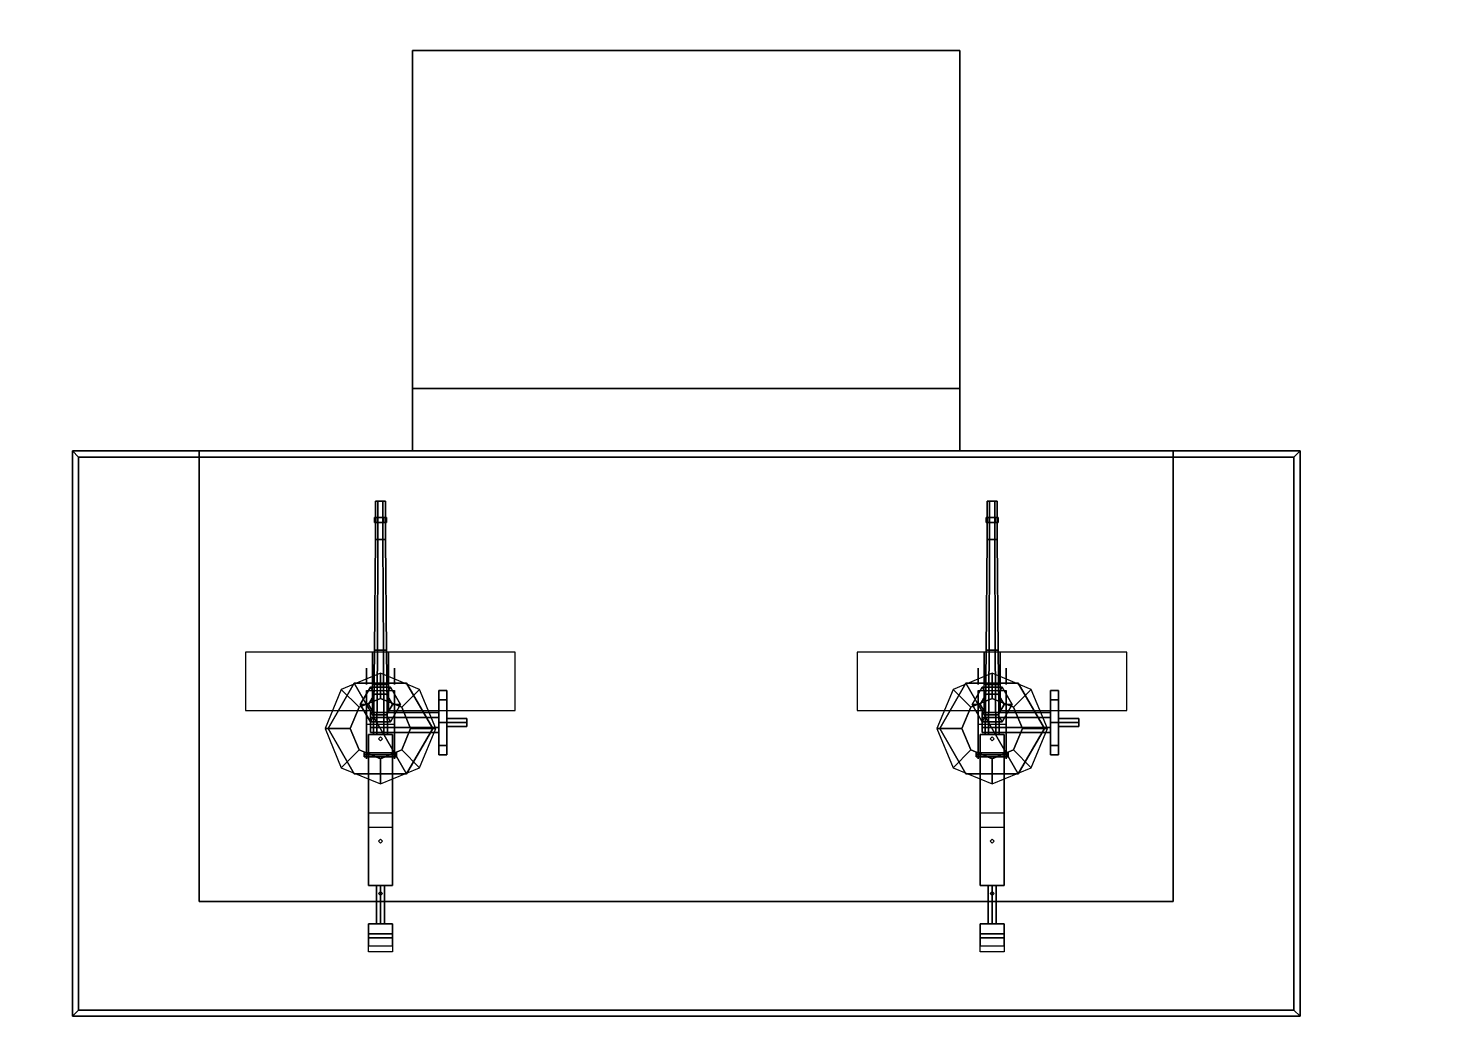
# Model space of a CAD drawing. Header units: millimetres. Extents: x -10.9 to 10.9, y -10.8 to 39.8.
# Drawn here: x -3.27 to 3.81, y -4.02 to 0.99 of the extents above; entities that cross this region are included whole.
import ezdxf

# ---------------------------------------------------------------- set-up
doc = ezdxf.new("R2010")
doc.units = ezdxf.units.MM
for name, color, linetype in [('deck', 9, 'Continuous'), ('gun', 1, 'Continuous'), ('sleeve', 5, 'Continuous'), ('turret', 2, 'Continuous')]:
    doc.layers.add(name, color=color, linetype=linetype)

msp = doc.modelspace()

# ---------------------------------------------------------------- linework, layer by layer
for points in [[(1.36, 0.88, 3.47), (1.36, 0.88, 1.21), (-1.36, 0.88, 1.21), (-1.36, 0.88, 3.47)], [(-1.36, 0.88, 1.21), (-1.36, -1.11, 1.21), (-1.36, -1.11, 3.47), (-1.36, 0.88, 3.47)], [(-1.36, 0.88, 3.47), (-1.36, -1.11, 3.47), (-1.36, -1.11, 3.83), (-1.36, -0.8, 3.83)], [(1.36, -0.8, 3.83), (1.36, 0.88, 3.47), (-1.36, 0.88, 3.47), (-1.36, -0.8, 3.83)], [(1.36, -1.11, 3.47), (1.36, -1.11, 1.21), (1.36, 0.88, 1.21), (1.36, 0.88, 3.47)], [(1.36, -1.11, 3.83), (1.36, -1.11, 3.47), (1.36, 0.88, 3.47), (1.36, -0.8, 3.83)], [(-1.36, -0.8, 3.83), (-1.36, -1.11, 3.83), (1.36, -1.11, 3.83), (1.36, -0.8, 3.83)], [(3.05, -1.11, 4.23), (1.36, -1.11, 3.83), (-1.36, -1.11, 3.83), (-3.05, -1.11, 4.23)], [(-3.05, -1.11, 4.23), (-3.02, -1.14, 4.23), (3.02, -1.14, 4.23), (3.05, -1.11, 4.23)], [(-3.05, -1.11, 4.23), (-3.05, -1.11, 3.19), (-3.05, -3.92, 3.19), (-3.05, -3.92, 4.23)], [(-3.02, -1.14, 4.23), (-3.05, -1.11, 4.23), (-3.05, -3.92, 4.23), (-3.02, -3.89, 4.23)], [(-1.36, -1.11, 3.83), (-1.36, -1.11, 3.19), (-3.05, -1.11, 3.19), (-3.05, -1.11, 4.23)], [(-2.42, -1.11, 1.21), (-2.42, -3.35, 1.21), (-2.42, -3.35, 3.19), (-2.42, -1.11, 3.19)], [(-1.36, -1.11, 3.19), (-1.36, -1.11, 1.21), (-2.42, -1.11, 1.21), (-2.42, -1.11, 3.19)], [(2.42, -1.11, 3.19), (2.42, -1.11, 1.21), (1.36, -1.11, 1.21), (1.36, -1.11, 3.19)], [(3.05, -1.11, 4.23), (3.05, -1.11, 3.19), (1.36, -1.11, 3.19), (1.36, -1.11, 3.83)], [(2.42, -3.35, 3.19), (2.42, -3.35, 1.21), (2.42, -1.11, 1.21), (2.42, -1.11, 3.19)], [(3.02, -3.89, 4.23), (3.05, -3.92, 4.23), (3.05, -1.11, 4.23), (3.02, -1.14, 4.23)], [(3.05, -3.92, 4.23), (3.05, -3.92, 3.19), (3.05, -1.11, 3.19), (3.05, -1.11, 4.23)], [(-3.02, -1.14, 4.23), (-3.02, -1.14, 3.19), (3.02, -1.14, 3.19), (3.02, -1.14, 4.23)], [(-3.02, -3.89, 4.23), (-3.02, -3.89, 3.19), (-3.02, -1.14, 3.19), (-3.02, -1.14, 4.23)], [(3.02, -1.14, 3.19), (-3.02, -1.14, 3.19), (-3.02, -3.89, 3.19), (3.02, -3.89, 3.19)], [(3.02, -1.14, 4.23), (3.02, -1.14, 3.19), (3.02, -3.89, 3.19), (3.02, -3.89, 4.23)], [(-1.52, -2.215, 3.19), (-1.7145, -2.2955, 3.19), (-1.6261, -2.3839, 4.02), (-1.52, -2.34, 4.02)], [(-1.3255, -2.2955, 3.19), (-1.52, -2.215, 3.19), (-1.52, -2.34, 4.02), (-1.4139, -2.3839, 4.02)], [(1.52, -2.215, 3.19), (1.3255, -2.2955, 3.19), (1.4139, -2.3839, 4.02), (1.52, -2.34, 4.02)], [(1.7145, -2.2955, 3.19), (1.52, -2.215, 3.19), (1.52, -2.34, 4.02), (1.6261, -2.3839, 4.02)], [(-1.7145, -2.2955, 3.19), (-1.795, -2.49, 3.19), (-1.67, -2.49, 4.02), (-1.6261, -2.3839, 4.02)], [(-1.245, -2.49, 3.19), (-1.3255, -2.2955, 3.19), (-1.4139, -2.3839, 4.02), (-1.37, -2.49, 4.02)], [(1.3255, -2.2955, 3.19), (1.245, -2.49, 3.19), (1.37, -2.49, 4.02), (1.4139, -2.3839, 4.02)], [(1.795, -2.49, 3.19), (1.7145, -2.2955, 3.19), (1.6261, -2.3839, 4.02), (1.67, -2.49, 4.02)], [(-1.6261, -2.3839, 4.02), (-1.67, -2.49, 4.02), (-1.67, -2.49, 4.07), (-1.6261, -2.3839, 4.07)], [(-1.52, -2.34, 4.02), (-1.6261, -2.3839, 4.02), (-1.6261, -2.3839, 4.07), (-1.52, -2.34, 4.07)], [(-1.4139, -2.3839, 4.02), (-1.52, -2.34, 4.02), (-1.52, -2.34, 4.07), (-1.4139, -2.3839, 4.07)], [(-1.37, -2.49, 4.02), (-1.4139, -2.3839, 4.02), (-1.4139, -2.3839, 4.07), (-1.37, -2.49, 4.07)], [(1.4139, -2.3839, 4.02), (1.37, -2.49, 4.02), (1.37, -2.49, 4.07), (1.4139, -2.3839, 4.07)], [(1.52, -2.34, 4.02), (1.4139, -2.3839, 4.02), (1.4139, -2.3839, 4.07), (1.52, -2.34, 4.07)], [(1.6261, -2.3839, 4.02), (1.52, -2.34, 4.02), (1.52, -2.34, 4.07), (1.6261, -2.3839, 4.07)], [(1.67, -2.49, 4.02), (1.6261, -2.3839, 4.02), (1.6261, -2.3839, 4.07), (1.67, -2.49, 4.07)], [(-1.795, -2.49, 3.19), (-1.7145, -2.6845, 3.19), (-1.6261, -2.5961, 4.02), (-1.67, -2.49, 4.02)], [(-1.67, -2.49, 4.02), (-1.6261, -2.5961, 4.02), (-1.6261, -2.5961, 4.07), (-1.67, -2.49, 4.07)], [(-1.3255, -2.6845, 3.19), (-1.245, -2.49, 3.19), (-1.37, -2.49, 4.02), (-1.4139, -2.5961, 4.02)], [(-1.4139, -2.5961, 4.02), (-1.37, -2.49, 4.02), (-1.37, -2.49, 4.07), (-1.4139, -2.5961, 4.07)], [(1.245, -2.49, 3.19), (1.3255, -2.6845, 3.19), (1.4139, -2.5961, 4.02), (1.37, -2.49, 4.02)], [(1.37, -2.49, 4.02), (1.4139, -2.5961, 4.02), (1.4139, -2.5961, 4.07), (1.37, -2.49, 4.07)], [(1.7145, -2.6845, 3.19), (1.795, -2.49, 3.19), (1.67, -2.49, 4.02), (1.6261, -2.5961, 4.02)], [(1.6261, -2.5961, 4.02), (1.67, -2.49, 4.02), (1.67, -2.49, 4.07), (1.6261, -2.5961, 4.07)], [(-1.7145, -2.6845, 3.19), (-1.52, -2.765, 3.19), (-1.52, -2.64, 4.02), (-1.6261, -2.5961, 4.02)], [(-1.6261, -2.5961, 4.02), (-1.52, -2.64, 4.02), (-1.52, -2.64, 4.07), (-1.6261, -2.5961, 4.07)], [(-1.52, -2.765, 3.19), (-1.3255, -2.6845, 3.19), (-1.4139, -2.5961, 4.02), (-1.52, -2.64, 4.02)], [(-1.52, -2.64, 4.02), (-1.4139, -2.5961, 4.02), (-1.4139, -2.5961, 4.07), (-1.52, -2.64, 4.07)], [(1.3255, -2.6845, 3.19), (1.52, -2.765, 3.19), (1.52, -2.64, 4.02), (1.4139, -2.5961, 4.02)], [(1.4139, -2.5961, 4.02), (1.52, -2.64, 4.02), (1.52, -2.64, 4.07), (1.4139, -2.5961, 4.07)], [(1.52, -2.765, 3.19), (1.7145, -2.6845, 3.19), (1.6261, -2.5961, 4.02), (1.52, -2.64, 4.02)], [(1.52, -2.64, 4.02), (1.6261, -2.5961, 4.02), (1.6261, -2.5961, 4.07), (1.52, -2.64, 4.07)], [(-2.42, -3.35, 3.19), (-2.42, -3.35, 1.21), (2.42, -3.35, 1.21), (2.42, -3.35, 3.19)], [(-3.02, -3.89, 4.23), (-3.05, -3.92, 4.23), (3.05, -3.92, 4.23), (3.02, -3.89, 4.23)], [(3.02, -3.89, 4.23), (3.02, -3.89, 3.19), (-3.02, -3.89, 3.19), (-3.02, -3.89, 4.23)], [(-3.05, -3.92, 4.23), (-3.05, -3.92, 3.19), (3.05, -3.92, 3.19), (3.05, -3.92, 4.23)]]:
    msp.add_3dface(points)
at = {"layer": 'deck'}
for points in [[(-7.29, 7.82, 1.21), (-7.29, -8.55, 1.21), (7.29, -8.55, 1.21), (7.29, 7.82, 1.21)], [(7.29, 7.82, 0.87), (7.29, -8.55, 0.87), (-7.29, -8.55, 0.87), (-7.29, 7.82, 0.87)]]:
    msp.add_3dface(points, dxfattribs=at)
at = {"layer": 'gun'}
for points in [[(-1.5325, -1.36, 4.2717), (-1.545, -1.36, 4.25), (-1.545, -1.55, 4.25), (-1.5325, -1.55, 4.2717)], [(-1.545, -1.36, 4.25), (-1.5325, -1.36, 4.2283), (-1.5325, -1.55, 4.2283), (-1.545, -1.55, 4.25)], [(-1.495, -1.36, 4.25), (-1.545, -1.36, 4.25), (-1.5325, -1.36, 4.2717), (-1.5075, -1.36, 4.2717)], [(-1.5075, -1.36, 4.2283), (-1.5325, -1.36, 4.2283), (-1.545, -1.36, 4.25), (-1.495, -1.36, 4.25)], [(-1.5075, -1.36, 4.2717), (-1.5325, -1.36, 4.2717), (-1.5325, -1.55, 4.2717), (-1.5075, -1.55, 4.2717)], [(-1.5325, -1.36, 4.2283), (-1.5075, -1.36, 4.2283), (-1.5075, -1.55, 4.2283), (-1.5325, -1.55, 4.2283)], [(-1.495, -1.36, 4.25), (-1.5075, -1.36, 4.2717), (-1.5075, -1.55, 4.2717), (-1.495, -1.55, 4.25)], [(-1.5075, -1.36, 4.2283), (-1.495, -1.36, 4.25), (-1.495, -1.55, 4.25), (-1.5075, -1.55, 4.2283)], [(1.5075, -1.36, 4.2717), (1.495, -1.36, 4.25), (1.495, -1.55, 4.25), (1.5075, -1.55, 4.2717)], [(1.495, -1.36, 4.25), (1.5075, -1.36, 4.2283), (1.5075, -1.55, 4.2283), (1.495, -1.55, 4.25)], [(1.545, -1.36, 4.25), (1.495, -1.36, 4.25), (1.5075, -1.36, 4.2717), (1.5325, -1.36, 4.2717)], [(1.5325, -1.36, 4.2283), (1.5075, -1.36, 4.2283), (1.495, -1.36, 4.25), (1.545, -1.36, 4.25)], [(1.5325, -1.36, 4.2717), (1.5075, -1.36, 4.2717), (1.5075, -1.55, 4.2717), (1.5325, -1.55, 4.2717)], [(1.5075, -1.36, 4.2283), (1.5325, -1.36, 4.2283), (1.5325, -1.55, 4.2283), (1.5075, -1.55, 4.2283)], [(1.545, -1.36, 4.25), (1.5325, -1.36, 4.2717), (1.5325, -1.55, 4.2717), (1.545, -1.55, 4.25)], [(1.5325, -1.36, 4.2283), (1.545, -1.36, 4.25), (1.545, -1.55, 4.25), (1.5325, -1.55, 4.2283)], [(-1.535, -1.44, 4.276), (-1.55, -1.44, 4.25), (-1.55, -1.465, 4.25), (-1.535, -1.465, 4.276)], [(-1.55, -1.44, 4.25), (-1.535, -1.44, 4.224), (-1.535, -1.465, 4.224), (-1.55, -1.465, 4.25)], [(-1.505, -1.44, 4.224), (-1.535, -1.44, 4.224), (-1.55, -1.44, 4.25), (-1.49, -1.44, 4.25)], [(-1.49, -1.44, 4.25), (-1.55, -1.44, 4.25), (-1.535, -1.44, 4.276), (-1.505, -1.44, 4.276)], [(-1.505, -1.465, 4.276), (-1.535, -1.465, 4.276), (-1.55, -1.465, 4.25), (-1.49, -1.465, 4.25)], [(-1.49, -1.465, 4.25), (-1.55, -1.465, 4.25), (-1.535, -1.465, 4.224), (-1.505, -1.465, 4.224)], [(-1.505, -1.44, 4.276), (-1.535, -1.44, 4.276), (-1.535, -1.465, 4.276), (-1.505, -1.465, 4.276)], [(-1.535, -1.44, 4.224), (-1.505, -1.44, 4.224), (-1.505, -1.465, 4.224), (-1.535, -1.465, 4.224)], [(-1.49, -1.44, 4.25), (-1.505, -1.44, 4.276), (-1.505, -1.465, 4.276), (-1.49, -1.465, 4.25)], [(-1.505, -1.44, 4.224), (-1.49, -1.44, 4.25), (-1.49, -1.465, 4.25), (-1.505, -1.465, 4.224)], [(1.505, -1.44, 4.276), (1.49, -1.44, 4.25), (1.49, -1.465, 4.25), (1.505, -1.465, 4.276)], [(1.49, -1.44, 4.25), (1.505, -1.44, 4.224), (1.505, -1.465, 4.224), (1.49, -1.465, 4.25)], [(1.535, -1.44, 4.224), (1.505, -1.44, 4.224), (1.49, -1.44, 4.25), (1.55, -1.44, 4.25)], [(1.55, -1.44, 4.25), (1.49, -1.44, 4.25), (1.505, -1.44, 4.276), (1.535, -1.44, 4.276)], [(1.535, -1.465, 4.276), (1.505, -1.465, 4.276), (1.49, -1.465, 4.25), (1.55, -1.465, 4.25)], [(1.55, -1.465, 4.25), (1.49, -1.465, 4.25), (1.505, -1.465, 4.224), (1.535, -1.465, 4.224)], [(1.535, -1.44, 4.276), (1.505, -1.44, 4.276), (1.505, -1.465, 4.276), (1.535, -1.465, 4.276)], [(1.505, -1.44, 4.224), (1.535, -1.44, 4.224), (1.535, -1.465, 4.224), (1.505, -1.465, 4.224)], [(1.55, -1.44, 4.25), (1.535, -1.44, 4.276), (1.535, -1.465, 4.276), (1.55, -1.465, 4.25)], [(1.535, -1.44, 4.224), (1.55, -1.44, 4.25), (1.55, -1.465, 4.25), (1.535, -1.465, 4.224)], [(-1.535, -2.1, 4.224), (-1.55, -2.1, 4.25), (-1.545, -1.55, 4.25), (-1.5325, -1.55, 4.2283)], [(-1.55, -2.1, 4.25), (-1.535, -2.1, 4.276), (-1.5325, -1.55, 4.2717), (-1.545, -1.55, 4.25)], [(-1.505, -2.1, 4.224), (-1.535, -2.1, 4.224), (-1.5325, -1.55, 4.2283), (-1.5075, -1.55, 4.2283)], [(-1.535, -2.1, 4.276), (-1.505, -2.1, 4.276), (-1.5075, -1.55, 4.2717), (-1.5325, -1.55, 4.2717)], [(-1.49, -2.1, 4.25), (-1.505, -2.1, 4.224), (-1.5075, -1.55, 4.2283), (-1.495, -1.55, 4.25)], [(-1.505, -2.1, 4.276), (-1.49, -2.1, 4.25), (-1.495, -1.55, 4.25), (-1.5075, -1.55, 4.2717)], [(1.505, -2.1, 4.224), (1.49, -2.1, 4.25), (1.495, -1.55, 4.25), (1.5075, -1.55, 4.2283)], [(1.49, -2.1, 4.25), (1.505, -2.1, 4.276), (1.5075, -1.55, 4.2717), (1.495, -1.55, 4.25)], [(1.535, -2.1, 4.224), (1.505, -2.1, 4.224), (1.5075, -1.55, 4.2283), (1.5325, -1.55, 4.2283)], [(1.505, -2.1, 4.276), (1.535, -2.1, 4.276), (1.5325, -1.55, 4.2717), (1.5075, -1.55, 4.2717)], [(1.55, -2.1, 4.25), (1.535, -2.1, 4.224), (1.5325, -1.55, 4.2283), (1.545, -1.55, 4.25)], [(1.535, -2.1, 4.276), (1.55, -2.1, 4.25), (1.545, -1.55, 4.25), (1.5325, -1.55, 4.2717)], [(-1.535, -2.1, 4.276), (-1.55, -2.1, 4.25), (-1.555, -2.52, 4.25), (-1.5375, -2.52, 4.2803)], [(-1.55, -2.1, 4.25), (-1.535, -2.1, 4.224), (-1.5375, -2.52, 4.2197), (-1.555, -2.52, 4.25)], [(-1.505, -2.1, 4.276), (-1.535, -2.1, 4.276), (-1.5375, -2.52, 4.2803), (-1.5025, -2.52, 4.2803)], [(-1.535, -2.1, 4.224), (-1.505, -2.1, 4.224), (-1.5025, -2.52, 4.2197), (-1.5375, -2.52, 4.2197)], [(-1.49, -2.1, 4.25), (-1.505, -2.1, 4.276), (-1.5025, -2.52, 4.2803), (-1.485, -2.52, 4.25)], [(-1.505, -2.1, 4.224), (-1.49, -2.1, 4.25), (-1.485, -2.52, 4.25), (-1.5025, -2.52, 4.2197)], [(1.505, -2.1, 4.276), (1.49, -2.1, 4.25), (1.485, -2.52, 4.25), (1.5025, -2.52, 4.2803)], [(1.49, -2.1, 4.25), (1.505, -2.1, 4.224), (1.5025, -2.52, 4.2197), (1.485, -2.52, 4.25)], [(1.535, -2.1, 4.276), (1.505, -2.1, 4.276), (1.5025, -2.52, 4.2803), (1.5375, -2.52, 4.2803)], [(1.505, -2.1, 4.224), (1.535, -2.1, 4.224), (1.5375, -2.52, 4.2197), (1.5025, -2.52, 4.2197)], [(1.55, -2.1, 4.25), (1.535, -2.1, 4.276), (1.5375, -2.52, 4.2803), (1.555, -2.52, 4.25)], [(1.535, -2.1, 4.224), (1.55, -2.1, 4.25), (1.555, -2.52, 4.25), (1.5375, -2.52, 4.2197)]]:
    msp.add_3dface(points, dxfattribs=at)
at = {"layer": 'sleeve'}
for points in [[(-1.58, -2.52, 4.28), (-1.58, -2.61, 4.32), (-1.46, -2.61, 4.32), (-1.46, -2.52, 4.28)], [(-1.58, -2.52, 4.22), (-1.58, -2.61, 4.17), (-1.58, -2.61, 4.32), (-1.58, -2.52, 4.28)], [(-1.46, -2.52, 4.28), (-1.46, -2.52, 4.22), (-1.58, -2.52, 4.22), (-1.58, -2.52, 4.28)], [(-1.46, -2.52, 4.22), (-1.46, -2.61, 4.17), (-1.58, -2.61, 4.17), (-1.58, -2.52, 4.22)], [(-1.52, -2.53, 4.28), (-1.53, -2.54, 4.28), (-1.53, -2.54, 4.42), (-1.52, -2.53, 4.42)], [(-1.53, -2.54, 4.42), (-1.52, -2.55, 4.42), (-1.51, -2.54, 4.42), (-1.52, -2.53, 4.42)], [(-1.53, -2.54, 4.28), (-1.52, -2.55, 4.29), (-1.52, -2.55, 4.42), (-1.53, -2.54, 4.42)], [(-1.51, -2.54, 4.28), (-1.52, -2.53, 4.28), (-1.52, -2.53, 4.42), (-1.51, -2.54, 4.42)], [(-1.52, -2.55, 4.29), (-1.51, -2.54, 4.28), (-1.51, -2.54, 4.42), (-1.52, -2.55, 4.42)], [(-1.46, -2.61, 4.32), (-1.46, -2.61, 4.17), (-1.46, -2.52, 4.22), (-1.46, -2.52, 4.28)], [(1.46, -2.52, 4.22), (1.46, -2.61, 4.17), (1.46, -2.61, 4.32), (1.46, -2.52, 4.28)], [(1.58, -2.52, 4.22), (1.58, -2.61, 4.17), (1.46, -2.61, 4.17), (1.46, -2.52, 4.22)], [(1.46, -2.52, 4.28), (1.46, -2.61, 4.32), (1.58, -2.61, 4.32), (1.58, -2.52, 4.28)], [(1.58, -2.52, 4.28), (1.58, -2.52, 4.22), (1.46, -2.52, 4.22), (1.46, -2.52, 4.28)], [(1.52, -2.53, 4.28), (1.51, -2.54, 4.28), (1.51, -2.54, 4.42), (1.52, -2.53, 4.42)], [(1.51, -2.54, 4.42), (1.52, -2.55, 4.42), (1.53, -2.54, 4.42), (1.52, -2.53, 4.42)], [(1.51, -2.54, 4.28), (1.52, -2.55, 4.29), (1.52, -2.55, 4.42), (1.51, -2.54, 4.42)], [(1.53, -2.54, 4.28), (1.52, -2.53, 4.28), (1.52, -2.53, 4.42), (1.53, -2.54, 4.42)], [(1.52, -2.55, 4.29), (1.53, -2.54, 4.28), (1.53, -2.54, 4.42), (1.52, -2.55, 4.42)], [(1.58, -2.61, 4.32), (1.58, -2.61, 4.17), (1.58, -2.52, 4.22), (1.58, -2.52, 4.28)], [(-1.44, -2.62, 4.26), (-1.44, -2.61, 4.25), (-1.6, -2.61, 4.25), (-1.6, -2.62, 4.26)], [(-1.44, -2.61, 4.25), (-1.44, -2.62, 4.24), (-1.6, -2.62, 4.24), (-1.6, -2.61, 4.25)], [(-1.6, -2.63, 4.25), (-1.6, -2.62, 4.26), (-1.6, -2.61, 4.25), (-1.6, -2.62, 4.24)], [(-1.58, -2.61, 4.17), (-1.58, -3.27, 4.17), (-1.58, -3.27, 4.32), (-1.58, -2.61, 4.32)], [(-1.58, -2.61, 4.32), (-1.58, -3.27, 4.32), (-1.46, -3.27, 4.32), (-1.46, -2.61, 4.32)], [(-1.46, -2.61, 4.17), (-1.46, -3.27, 4.17), (-1.58, -3.27, 4.17), (-1.58, -2.61, 4.17)], [(-1.46, -3.27, 4.32), (-1.46, -3.27, 4.17), (-1.46, -2.61, 4.17), (-1.46, -2.61, 4.32)], [(-1.44, -2.62, 4.24), (-1.44, -2.61, 4.25), (-1.44, -2.62, 4.26), (-1.44, -2.63, 4.25)], [(1.6, -2.62, 4.26), (1.6, -2.61, 4.25), (1.44, -2.61, 4.25), (1.44, -2.62, 4.26)], [(1.6, -2.61, 4.25), (1.6, -2.62, 4.24), (1.44, -2.62, 4.24), (1.44, -2.61, 4.25)], [(1.44, -2.63, 4.25), (1.44, -2.62, 4.26), (1.44, -2.61, 4.25), (1.44, -2.62, 4.24)], [(1.46, -2.61, 4.17), (1.46, -3.27, 4.17), (1.46, -3.27, 4.32), (1.46, -2.61, 4.32)], [(1.58, -2.61, 4.17), (1.58, -3.27, 4.17), (1.46, -3.27, 4.17), (1.46, -2.61, 4.17)], [(1.46, -2.61, 4.32), (1.46, -3.27, 4.32), (1.58, -3.27, 4.32), (1.58, -2.61, 4.32)], [(1.58, -3.27, 4.32), (1.58, -3.27, 4.17), (1.58, -2.61, 4.17), (1.58, -2.61, 4.32)], [(1.6, -2.62, 4.24), (1.6, -2.61, 4.25), (1.6, -2.62, 4.26), (1.6, -2.63, 4.25)], [(-1.44, -2.63, 4.25), (-1.44, -2.62, 4.26), (-1.6, -2.62, 4.26), (-1.6, -2.63, 4.25)], [(-1.44, -2.62, 4.24), (-1.44, -2.63, 4.25), (-1.6, -2.63, 4.25), (-1.6, -2.62, 4.24)], [(1.6, -2.63, 4.25), (1.6, -2.62, 4.26), (1.44, -2.62, 4.26), (1.44, -2.63, 4.25)], [(1.6, -2.62, 4.24), (1.6, -2.63, 4.25), (1.44, -2.63, 4.25), (1.44, -2.62, 4.24)], [(-1.58, -2.91, 4.32), (-1.58, -2.98, 4.44), (-1.46, -2.98, 4.44), (-1.46, -2.91, 4.32)], [(1.46, -2.91, 4.32), (1.46, -2.98, 4.44), (1.58, -2.98, 4.44), (1.58, -2.91, 4.32)], [(-1.52, -3.04, 4.32), (-1.53, -3.05, 4.32), (-1.53, -3.05, 4.49), (-1.52, -3.04, 4.49)], [(-1.53, -3.05, 4.49), (-1.52, -3.06, 4.49), (-1.51, -3.05, 4.49), (-1.52, -3.04, 4.49)], [(-1.51, -3.05, 4.32), (-1.52, -3.04, 4.32), (-1.52, -3.04, 4.49), (-1.51, -3.05, 4.49)], [(1.52, -3.04, 4.32), (1.51, -3.05, 4.32), (1.51, -3.05, 4.49), (1.52, -3.04, 4.49)], [(1.51, -3.05, 4.49), (1.52, -3.06, 4.49), (1.53, -3.05, 4.49), (1.52, -3.04, 4.49)], [(1.53, -3.05, 4.32), (1.52, -3.04, 4.32), (1.52, -3.04, 4.49), (1.53, -3.05, 4.49)], [(-1.53, -3.05, 4.32), (-1.52, -3.06, 4.32), (-1.52, -3.06, 4.49), (-1.53, -3.05, 4.49)], [(-1.52, -3.06, 4.32), (-1.51, -3.05, 4.32), (-1.51, -3.05, 4.49), (-1.52, -3.06, 4.49)], [(1.51, -3.05, 4.32), (1.52, -3.06, 4.32), (1.52, -3.06, 4.49), (1.51, -3.05, 4.49)], [(1.52, -3.06, 4.32), (1.53, -3.05, 4.32), (1.53, -3.05, 4.49), (1.52, -3.06, 4.49)], [(-1.58, -3.27, 4.32), (-1.58, -3.27, 4.17), (-1.46, -3.27, 4.17), (-1.46, -3.27, 4.32)], [(-1.52, -3.27, 4.26), (-1.54, -3.27, 4.24), (-1.54, -3.46, 4.24), (-1.52, -3.46, 4.26)], [(-1.54, -3.27, 4.24), (-1.52, -3.27, 4.22), (-1.52, -3.46, 4.22), (-1.54, -3.46, 4.24)], [(-1.52, -3.3, 4.17), (-1.53, -3.31, 4.17), (-1.53, -3.31, 4.37), (-1.52, -3.3, 4.37)], [(-1.53, -3.31, 4.37), (-1.52, -3.32, 4.37), (-1.51, -3.31, 4.37), (-1.52, -3.3, 4.37)], [(-1.52, -3.3, 4.17), (-1.51, -3.31, 4.17), (-1.52, -3.32, 4.17), (-1.53, -3.31, 4.17)], [(-1.53, -3.31, 4.17), (-1.52, -3.32, 4.17), (-1.52, -3.32, 4.37), (-1.53, -3.31, 4.37)], [(-1.5, -3.27, 4.24), (-1.52, -3.27, 4.26), (-1.52, -3.46, 4.26), (-1.5, -3.46, 4.24)], [(-1.52, -3.27, 4.22), (-1.5, -3.27, 4.24), (-1.5, -3.46, 4.24), (-1.52, -3.46, 4.22)], [(-1.51, -3.31, 4.17), (-1.52, -3.3, 4.17), (-1.52, -3.3, 4.37), (-1.51, -3.31, 4.37)], [(-1.52, -3.32, 4.17), (-1.51, -3.31, 4.17), (-1.51, -3.31, 4.37), (-1.52, -3.32, 4.37)], [(1.46, -3.27, 4.32), (1.46, -3.27, 4.17), (1.58, -3.27, 4.17), (1.58, -3.27, 4.32)], [(1.52, -3.27, 4.26), (1.5, -3.27, 4.24), (1.5, -3.46, 4.24), (1.52, -3.46, 4.26)], [(1.5, -3.27, 4.24), (1.52, -3.27, 4.22), (1.52, -3.46, 4.22), (1.5, -3.46, 4.24)], [(1.52, -3.3, 4.17), (1.51, -3.31, 4.17), (1.51, -3.31, 4.37), (1.52, -3.3, 4.37)], [(1.52, -3.3, 4.17), (1.53, -3.31, 4.17), (1.52, -3.32, 4.17), (1.51, -3.31, 4.17)], [(1.51, -3.31, 4.37), (1.52, -3.32, 4.37), (1.53, -3.31, 4.37), (1.52, -3.3, 4.37)], [(1.51, -3.31, 4.17), (1.52, -3.32, 4.17), (1.52, -3.32, 4.37), (1.51, -3.31, 4.37)], [(1.54, -3.27, 4.24), (1.52, -3.27, 4.26), (1.52, -3.46, 4.26), (1.54, -3.46, 4.24)], [(1.52, -3.27, 4.22), (1.54, -3.27, 4.24), (1.54, -3.46, 4.24), (1.52, -3.46, 4.22)], [(1.53, -3.31, 4.17), (1.52, -3.3, 4.17), (1.52, -3.3, 4.37), (1.53, -3.31, 4.37)], [(1.52, -3.32, 4.17), (1.53, -3.31, 4.17), (1.53, -3.31, 4.37), (1.52, -3.32, 4.37)], [(-1.58, -3.46, 4.19), (-1.58, -3.51, 4.12), (-1.46, -3.51, 4.12), (-1.46, -3.46, 4.19)], [(-1.58, -3.46, 4.27), (-1.58, -3.46, 4.19), (-1.46, -3.46, 4.19), (-1.46, -3.46, 4.27)], [(-1.58, -3.53, 4.34), (-1.58, -3.46, 4.27), (-1.46, -3.46, 4.27), (-1.46, -3.53, 4.34)], [(1.46, -3.46, 4.27), (1.46, -3.46, 4.19), (1.58, -3.46, 4.19), (1.58, -3.46, 4.27)], [(1.46, -3.46, 4.19), (1.46, -3.51, 4.12), (1.58, -3.51, 4.12), (1.58, -3.46, 4.19)], [(1.46, -3.53, 4.34), (1.46, -3.46, 4.27), (1.58, -3.46, 4.27), (1.58, -3.53, 4.34)], [(-1.58, -3.51, 4.12), (-1.58, -3.57, 4.09), (-1.46, -3.57, 4.09), (-1.46, -3.51, 4.12)], [(-1.58, -3.6, 4.34), (-1.58, -3.53, 4.34), (-1.46, -3.53, 4.34), (-1.46, -3.6, 4.34)], [(1.46, -3.51, 4.12), (1.46, -3.57, 4.09), (1.58, -3.57, 4.09), (1.58, -3.51, 4.12)], [(1.46, -3.6, 4.34), (1.46, -3.53, 4.34), (1.58, -3.53, 4.34), (1.58, -3.6, 4.34)]]:
    msp.add_3dface(points, dxfattribs=at)
at = {"layer": 'turret'}
for points in [[(-1.56, -2.11, 3.61), (-2.19, -2.11, 3.61), (-2.19, -2.4, 4.57), (-1.56, -2.4, 4.57)], [(-1.48, -2.11, 3.61), (-1.56, -2.11, 3.61), (-1.56, -2.2701, 4.1399), (-1.48, -2.2701, 4.1399)], [(-0.85, -2.11, 3.61), (-1.48, -2.11, 3.61), (-1.48, -2.4, 4.57), (-0.85, -2.4, 4.57)], [(1.48, -2.11, 3.61), (0.85, -2.11, 3.61), (0.85, -2.4, 4.57), (1.48, -2.4, 4.57)], [(1.56, -2.11, 3.61), (1.48, -2.11, 3.61), (1.48, -2.2701, 4.1399), (1.56, -2.2701, 4.1399)], [(2.19, -2.11, 3.61), (1.56, -2.11, 3.61), (1.56, -2.4, 4.57), (2.19, -2.4, 4.57)], [(-1.59, -2.27, 3.88), (-1.59, -2.19, 3.87), (-1.59, -2.22, 3.97), (-1.59, -2.27, 3.92)], [(-1.45, -2.27, 3.88), (-1.45, -2.19, 3.87), (-1.45, -2.22, 3.97), (-1.45, -2.27, 3.92)], [(1.45, -2.27, 3.88), (1.45, -2.19, 3.87), (1.45, -2.22, 3.97), (1.45, -2.27, 3.92)], [(1.59, -2.27, 3.88), (1.59, -2.19, 3.87), (1.59, -2.22, 3.97), (1.59, -2.27, 3.92)], [(-1.65, -2.2648, 3.88), (-1.78, -2.49, 3.88), (-1.78, -2.49, 3.92), (-1.65, -2.2648, 3.92)], [(-1.78, -2.49, 3.92), (-1.65, -2.7152, 3.92), (-1.39, -2.7152, 3.92), (-1.65, -2.2648, 3.92)], [(-1.65, -2.7152, 3.88), (-1.78, -2.49, 3.88), (-1.65, -2.2648, 3.88), (-1.39, -2.7152, 3.88)], [(-1.39, -2.2648, 3.88), (-1.65, -2.2648, 3.88), (-1.65, -2.2648, 3.92), (-1.39, -2.2648, 3.92)], [(-1.65, -2.2648, 3.92), (-1.39, -2.7152, 3.92), (-1.26, -2.49, 3.92), (-1.39, -2.2648, 3.92)], [(-1.39, -2.7152, 3.88), (-1.65, -2.2648, 3.88), (-1.39, -2.2648, 3.88), (-1.26, -2.49, 3.88)], [(-1.58, -2.37, 4.05), (-1.55, -2.318, 4.05), (-1.57, -2.2834, 4.01), (-1.62, -2.37, 4.01)], [(-1.57, -2.2834, 3.92), (-1.62, -2.37, 3.92), (-1.62, -2.37, 4.01), (-1.57, -2.2834, 4.01)], [(-1.59, -2.47, 4.07), (-1.59, -2.3, 4.07), (-1.45, -2.3, 4.07), (-1.45, -2.47, 4.07)], [(-1.59, -2.47, 4.07), (-1.59, -2.3, 4.07), (-1.59, -2.3, 4.1), (-1.59, -2.45, 4.14)], [(-1.55, -2.318, 4.05), (-1.58, -2.37, 4.05), (-1.58, -2.37, 4.07), (-1.55, -2.318, 4.07)], [(-1.55, -2.318, 4.05), (-1.49, -2.318, 4.05), (-1.47, -2.2834, 4.01), (-1.57, -2.2834, 4.01)], [(-1.47, -2.2834, 3.92), (-1.57, -2.2834, 3.92), (-1.57, -2.2834, 4.01), (-1.47, -2.2834, 4.01)], [(-1.49, -2.318, 4.05), (-1.55, -2.318, 4.05), (-1.55, -2.318, 4.07), (-1.49, -2.318, 4.07)], [(-1.49, -2.318, 4.05), (-1.46, -2.37, 4.05), (-1.42, -2.37, 4.01), (-1.47, -2.2834, 4.01)], [(-1.46, -2.37, 4.05), (-1.49, -2.318, 4.05), (-1.49, -2.318, 4.07), (-1.46, -2.37, 4.07)], [(-1.42, -2.37, 3.92), (-1.47, -2.2834, 3.92), (-1.47, -2.2834, 4.01), (-1.42, -2.37, 4.01)], [(-1.45, -2.47, 4.07), (-1.45, -2.3, 4.07), (-1.45, -2.3, 4.1), (-1.45, -2.45, 4.14)], [(-1.26, -2.49, 3.88), (-1.39, -2.2648, 3.88), (-1.39, -2.2648, 3.92), (-1.26, -2.49, 3.92)], [(-1.23, -2.3469, 3.8469), (-1.23, -2.3, 3.96), (-1.19, -2.3, 3.96), (-1.19, -2.3469, 3.8469)], [(-1.23, -2.5731, 4.0731), (-1.23, -2.3, 3.96), (-1.23, -2.3469, 3.8469), (-1.23, -2.62, 3.96)], [(-1.23, -2.3, 3.96), (-1.23, -2.3469, 4.0731), (-1.19, -2.3469, 4.0731), (-1.19, -2.3, 3.96)], [(-1.23, -2.46, 4.12), (-1.23, -2.3469, 4.0731), (-1.23, -2.3, 3.96), (-1.23, -2.5731, 4.0731)], [(-1.19, -2.62, 3.96), (-1.19, -2.3469, 3.8469), (-1.19, -2.3, 3.96), (-1.19, -2.5731, 4.0731)], [(-1.19, -2.5731, 4.0731), (-1.19, -2.3, 3.96), (-1.19, -2.3469, 4.0731), (-1.19, -2.46, 4.12)], [(1.39, -2.2648, 3.88), (1.26, -2.49, 3.88), (1.26, -2.49, 3.92), (1.39, -2.2648, 3.92)], [(1.26, -2.49, 3.92), (1.39, -2.7152, 3.92), (1.65, -2.7152, 3.92), (1.39, -2.2648, 3.92)], [(1.39, -2.7152, 3.88), (1.26, -2.49, 3.88), (1.39, -2.2648, 3.88), (1.65, -2.7152, 3.88)], [(1.65, -2.2648, 3.88), (1.39, -2.2648, 3.88), (1.39, -2.2648, 3.92), (1.65, -2.2648, 3.92)], [(1.39, -2.2648, 3.92), (1.65, -2.7152, 3.92), (1.78, -2.49, 3.92), (1.65, -2.2648, 3.92)], [(1.65, -2.7152, 3.88), (1.39, -2.2648, 3.88), (1.65, -2.2648, 3.88), (1.78, -2.49, 3.88)], [(1.46, -2.37, 4.05), (1.49, -2.318, 4.05), (1.47, -2.2834, 4.01), (1.42, -2.37, 4.01)], [(1.47, -2.2834, 3.92), (1.42, -2.37, 3.92), (1.42, -2.37, 4.01), (1.47, -2.2834, 4.01)], [(1.45, -2.47, 4.07), (1.45, -2.3, 4.07), (1.59, -2.3, 4.07), (1.59, -2.47, 4.07)], [(1.45, -2.47, 4.07), (1.45, -2.3, 4.07), (1.45, -2.3, 4.1), (1.45, -2.45, 4.14)], [(1.49, -2.318, 4.05), (1.46, -2.37, 4.05), (1.46, -2.37, 4.07), (1.49, -2.318, 4.07)], [(1.49, -2.318, 4.05), (1.55, -2.318, 4.05), (1.57, -2.2834, 4.01), (1.47, -2.2834, 4.01)], [(1.57, -2.2834, 3.92), (1.47, -2.2834, 3.92), (1.47, -2.2834, 4.01), (1.57, -2.2834, 4.01)], [(1.55, -2.318, 4.05), (1.49, -2.318, 4.05), (1.49, -2.318, 4.07), (1.55, -2.318, 4.07)], [(1.55, -2.318, 4.05), (1.58, -2.37, 4.05), (1.62, -2.37, 4.01), (1.57, -2.2834, 4.01)], [(1.58, -2.37, 4.05), (1.55, -2.318, 4.05), (1.55, -2.318, 4.07), (1.58, -2.37, 4.07)], [(1.62, -2.37, 3.92), (1.57, -2.2834, 3.92), (1.57, -2.2834, 4.01), (1.62, -2.37, 4.01)], [(1.59, -2.47, 4.07), (1.59, -2.3, 4.07), (1.59, -2.3, 4.1), (1.59, -2.45, 4.14)], [(1.78, -2.49, 3.88), (1.65, -2.2648, 3.88), (1.65, -2.2648, 3.92), (1.78, -2.49, 3.92)], [(1.81, -2.3469, 3.8469), (1.81, -2.3, 3.96), (1.85, -2.3, 3.96), (1.85, -2.3469, 3.8469)], [(1.81, -2.5731, 4.0731), (1.81, -2.3, 3.96), (1.81, -2.3469, 3.8469), (1.81, -2.62, 3.96)], [(1.81, -2.3, 3.96), (1.81, -2.3469, 4.0731), (1.85, -2.3469, 4.0731), (1.85, -2.3, 3.96)], [(1.81, -2.46, 4.12), (1.81, -2.3469, 4.0731), (1.81, -2.3, 3.96), (1.81, -2.5731, 4.0731)], [(1.85, -2.62, 3.96), (1.85, -2.3469, 3.8469), (1.85, -2.3, 3.96), (1.85, -2.5731, 4.0731)], [(1.85, -2.5731, 4.0731), (1.85, -2.3, 3.96), (1.85, -2.3469, 4.0731), (1.85, -2.46, 4.12)], [(-1.55, -2.422, 4.05), (-1.58, -2.37, 4.05), (-1.62, -2.37, 4.01), (-1.57, -2.4566, 4.01)], [(-1.62, -2.37, 3.92), (-1.57, -2.4566, 3.92), (-1.57, -2.4566, 4.01), (-1.62, -2.37, 4.01)], [(-1.58, -2.37, 4.05), (-1.55, -2.422, 4.05), (-1.55, -2.422, 4.07), (-1.58, -2.37, 4.07)], [(-1.46, -2.37, 4.05), (-1.49, -2.422, 4.05), (-1.47, -2.4566, 4.01), (-1.42, -2.37, 4.01)], [(-1.49, -2.422, 4.05), (-1.46, -2.37, 4.05), (-1.46, -2.37, 4.07), (-1.49, -2.422, 4.07)], [(-1.47, -2.4566, 3.92), (-1.42, -2.37, 3.92), (-1.42, -2.37, 4.01), (-1.47, -2.4566, 4.01)], [(-1.23, -2.62, 3.96), (-1.23, -2.3469, 3.8469), (-1.23, -2.46, 3.8), (-1.23, -2.5731, 3.8469)], [(-1.23, -2.3469, 4.0731), (-1.23, -2.46, 4.12), (-1.19, -2.46, 4.12), (-1.19, -2.3469, 4.0731)], [(-1.23, -2.46, 3.8), (-1.23, -2.3469, 3.8469), (-1.19, -2.3469, 3.8469), (-1.19, -2.46, 3.8)], [(-1.19, -2.5731, 3.8469), (-1.19, -2.46, 3.8), (-1.19, -2.3469, 3.8469), (-1.19, -2.62, 3.96)], [(1.49, -2.422, 4.05), (1.46, -2.37, 4.05), (1.42, -2.37, 4.01), (1.47, -2.4566, 4.01)], [(1.42, -2.37, 3.92), (1.47, -2.4566, 3.92), (1.47, -2.4566, 4.01), (1.42, -2.37, 4.01)], [(1.46, -2.37, 4.05), (1.49, -2.422, 4.05), (1.49, -2.422, 4.07), (1.46, -2.37, 4.07)], [(1.58, -2.37, 4.05), (1.55, -2.422, 4.05), (1.57, -2.4566, 4.01), (1.62, -2.37, 4.01)], [(1.55, -2.422, 4.05), (1.58, -2.37, 4.05), (1.58, -2.37, 4.07), (1.55, -2.422, 4.07)], [(1.57, -2.4566, 3.92), (1.62, -2.37, 3.92), (1.62, -2.37, 4.01), (1.57, -2.4566, 4.01)], [(1.81, -2.62, 3.96), (1.81, -2.3469, 3.8469), (1.81, -2.46, 3.8), (1.81, -2.5731, 3.8469)], [(1.81, -2.3469, 4.0731), (1.81, -2.46, 4.12), (1.85, -2.46, 4.12), (1.85, -2.3469, 4.0731)], [(1.81, -2.46, 3.8), (1.81, -2.3469, 3.8469), (1.85, -2.3469, 3.8469), (1.85, -2.46, 3.8)], [(1.85, -2.5731, 3.8469), (1.85, -2.46, 3.8), (1.85, -2.3469, 3.8469), (1.85, -2.62, 3.96)], [(-1.59, -2.53, 4.11), (-1.59, -2.47, 4.07), (-1.59, -2.45, 4.14), (-1.59, -2.49, 4.16)], [(-1.57, -2.41, 3.96), (-1.57, -2.435, 4.0033), (-1.23, -2.435, 4.0033), (-1.23, -2.41, 3.96)], [(-1.57, -2.435, 3.9167), (-1.57, -2.41, 3.96), (-1.23, -2.41, 3.96), (-1.23, -2.435, 3.9167)], [(-1.57, -2.435, 4.0033), (-1.57, -2.41, 3.96), (-1.57, -2.435, 3.9167), (-1.57, -2.485, 4.0033)], [(-1.49, -2.422, 4.05), (-1.55, -2.422, 4.05), (-1.57, -2.4566, 4.01), (-1.47, -2.4566, 4.01)], [(-1.57, -2.435, 4.0033), (-1.57, -2.485, 4.0033), (-1.23, -2.485, 4.0033), (-1.23, -2.435, 4.0033)], [(-1.57, -2.485, 3.9167), (-1.57, -2.435, 3.9167), (-1.23, -2.435, 3.9167), (-1.23, -2.485, 3.9167)], [(-1.57, -2.485, 4.0033), (-1.57, -2.435, 3.9167), (-1.57, -2.485, 3.9167), (-1.57, -2.51, 3.96)], [(-1.57, -2.4566, 3.92), (-1.47, -2.4566, 3.92), (-1.47, -2.4566, 4.01), (-1.57, -2.4566, 4.01)], [(-1.55, -2.422, 4.05), (-1.49, -2.422, 4.05), (-1.49, -2.422, 4.07), (-1.55, -2.422, 4.07)], [(-1.45, -2.53, 4.11), (-1.45, -2.47, 4.07), (-1.45, -2.45, 4.14), (-1.45, -2.49, 4.16)], [(-1.23, -2.46, 4.12), (-1.23, -2.5731, 4.0731), (-1.19, -2.5731, 4.0731), (-1.19, -2.46, 4.12)], [(-1.23, -2.5731, 3.8469), (-1.23, -2.46, 3.8), (-1.19, -2.46, 3.8), (-1.19, -2.5731, 3.8469)], [(-1.19, -2.46, 3.82), (-1.19, -2.44, 3.84), (-1.09, -2.44, 3.84), (-1.09, -2.46, 3.82)], [(-1.19, -2.44, 3.84), (-1.19, -2.46, 3.86), (-1.09, -2.46, 3.86), (-1.09, -2.44, 3.84)], [(-1.19, -2.48, 3.84), (-1.19, -2.46, 3.82), (-1.09, -2.46, 3.82), (-1.09, -2.48, 3.84)], [(-1.19, -2.46, 3.86), (-1.19, -2.48, 3.84), (-1.09, -2.48, 3.84), (-1.09, -2.46, 3.86)], [(-1.09, -2.48, 3.84), (-1.09, -2.46, 3.82), (-1.09, -2.44, 3.84), (-1.09, -2.46, 3.86)], [(1.45, -2.53, 4.11), (1.45, -2.47, 4.07), (1.45, -2.45, 4.14), (1.45, -2.49, 4.16)], [(1.47, -2.41, 3.96), (1.47, -2.435, 4.0033), (1.81, -2.435, 4.0033), (1.81, -2.41, 3.96)], [(1.47, -2.435, 3.9167), (1.47, -2.41, 3.96), (1.81, -2.41, 3.96), (1.81, -2.435, 3.9167)], [(1.47, -2.435, 4.0033), (1.47, -2.41, 3.96), (1.47, -2.435, 3.9167), (1.47, -2.485, 4.0033)], [(1.55, -2.422, 4.05), (1.49, -2.422, 4.05), (1.47, -2.4566, 4.01), (1.57, -2.4566, 4.01)], [(1.47, -2.435, 4.0033), (1.47, -2.485, 4.0033), (1.81, -2.485, 4.0033), (1.81, -2.435, 4.0033)], [(1.47, -2.485, 3.9167), (1.47, -2.435, 3.9167), (1.81, -2.435, 3.9167), (1.81, -2.485, 3.9167)], [(1.47, -2.485, 4.0033), (1.47, -2.435, 3.9167), (1.47, -2.485, 3.9167), (1.47, -2.51, 3.96)], [(1.47, -2.4566, 3.92), (1.57, -2.4566, 3.92), (1.57, -2.4566, 4.01), (1.47, -2.4566, 4.01)], [(1.49, -2.422, 4.05), (1.55, -2.422, 4.05), (1.55, -2.422, 4.07), (1.49, -2.422, 4.07)], [(1.59, -2.53, 4.11), (1.59, -2.47, 4.07), (1.59, -2.45, 4.14), (1.59, -2.49, 4.16)], [(1.81, -2.46, 4.12), (1.81, -2.5731, 4.0731), (1.85, -2.5731, 4.0731), (1.85, -2.46, 4.12)], [(1.81, -2.5731, 3.8469), (1.81, -2.46, 3.8), (1.85, -2.46, 3.8), (1.85, -2.5731, 3.8469)], [(1.85, -2.46, 3.82), (1.85, -2.44, 3.84), (1.95, -2.44, 3.84), (1.95, -2.46, 3.82)], [(1.85, -2.44, 3.84), (1.85, -2.46, 3.86), (1.95, -2.46, 3.86), (1.95, -2.44, 3.84)], [(1.85, -2.48, 3.84), (1.85, -2.46, 3.82), (1.95, -2.46, 3.82), (1.95, -2.48, 3.84)], [(1.85, -2.46, 3.86), (1.85, -2.48, 3.84), (1.95, -2.48, 3.84), (1.95, -2.46, 3.86)], [(1.95, -2.48, 3.84), (1.95, -2.46, 3.82), (1.95, -2.44, 3.84), (1.95, -2.46, 3.86)], [(-1.78, -2.49, 3.88), (-1.65, -2.7152, 3.88), (-1.65, -2.7152, 3.92), (-1.78, -2.49, 3.92)], [(-1.59, -2.57, 4.16), (-1.59, -2.53, 4.11), (-1.59, -2.49, 4.16), (-1.59, -2.52, 4.23)], [(-1.59, -2.57, 4.22), (-1.59, -2.57, 4.16), (-1.59, -2.52, 4.23), (-1.59, -2.57, 4.25)], [(-1.57, -2.485, 4.0033), (-1.57, -2.51, 3.96), (-1.23, -2.51, 3.96), (-1.23, -2.485, 4.0033)], [(-1.57, -2.51, 3.96), (-1.57, -2.485, 3.9167), (-1.23, -2.485, 3.9167), (-1.23, -2.51, 3.96)], [(-1.45, -2.57, 4.16), (-1.45, -2.53, 4.11), (-1.45, -2.49, 4.16), (-1.45, -2.52, 4.23)], [(-1.45, -2.57, 4.22), (-1.45, -2.57, 4.16), (-1.45, -2.52, 4.23), (-1.45, -2.57, 4.25)], [(-1.39, -2.7152, 3.88), (-1.26, -2.49, 3.88), (-1.26, -2.49, 3.92), (-1.39, -2.7152, 3.92)], [(1.26, -2.49, 3.88), (1.39, -2.7152, 3.88), (1.39, -2.7152, 3.92), (1.26, -2.49, 3.92)], [(1.45, -2.57, 4.16), (1.45, -2.53, 4.11), (1.45, -2.49, 4.16), (1.45, -2.52, 4.23)], [(1.45, -2.57, 4.22), (1.45, -2.57, 4.16), (1.45, -2.52, 4.23), (1.45, -2.57, 4.25)], [(1.47, -2.485, 4.0033), (1.47, -2.51, 3.96), (1.81, -2.51, 3.96), (1.81, -2.485, 4.0033)], [(1.47, -2.51, 3.96), (1.47, -2.485, 3.9167), (1.81, -2.485, 3.9167), (1.81, -2.51, 3.96)], [(1.59, -2.57, 4.16), (1.59, -2.53, 4.11), (1.59, -2.49, 4.16), (1.59, -2.52, 4.23)], [(1.59, -2.57, 4.22), (1.59, -2.57, 4.16), (1.59, -2.52, 4.23), (1.59, -2.57, 4.25)], [(1.65, -2.7152, 3.88), (1.78, -2.49, 3.88), (1.78, -2.49, 3.92), (1.65, -2.7152, 3.92)], [(-1.59, -2.64, 4.23), (-1.59, -2.57, 4.22), (-1.59, -2.57, 4.25), (-1.59, -2.62, 4.28)], [(-1.45, -2.64, 4.23), (-1.45, -2.57, 4.22), (-1.45, -2.57, 4.25), (-1.45, -2.62, 4.28)], [(-1.23, -2.62, 3.96), (-1.23, -2.5731, 3.8469), (-1.19, -2.5731, 3.8469), (-1.19, -2.62, 3.96)], [(-1.23, -2.5731, 4.0731), (-1.23, -2.62, 3.96), (-1.19, -2.62, 3.96), (-1.19, -2.5731, 4.0731)], [(1.45, -2.64, 4.23), (1.45, -2.57, 4.22), (1.45, -2.57, 4.25), (1.45, -2.62, 4.28)], [(1.59, -2.64, 4.23), (1.59, -2.57, 4.22), (1.59, -2.57, 4.25), (1.59, -2.62, 4.28)], [(1.81, -2.62, 3.96), (1.81, -2.5731, 3.8469), (1.85, -2.5731, 3.8469), (1.85, -2.62, 3.96)], [(1.81, -2.5731, 4.0731), (1.81, -2.62, 3.96), (1.85, -2.62, 3.96), (1.85, -2.5731, 4.0731)], [(-1.65, -2.7152, 3.88), (-1.39, -2.7152, 3.88), (-1.39, -2.7152, 3.92), (-1.65, -2.7152, 3.92)], [(1.39, -2.7152, 3.88), (1.65, -2.7152, 3.88), (1.65, -2.7152, 3.92), (1.39, -2.7152, 3.92)]]:
    msp.add_3dface(points, dxfattribs=at)

doc.saveas('drawing.dxf')
